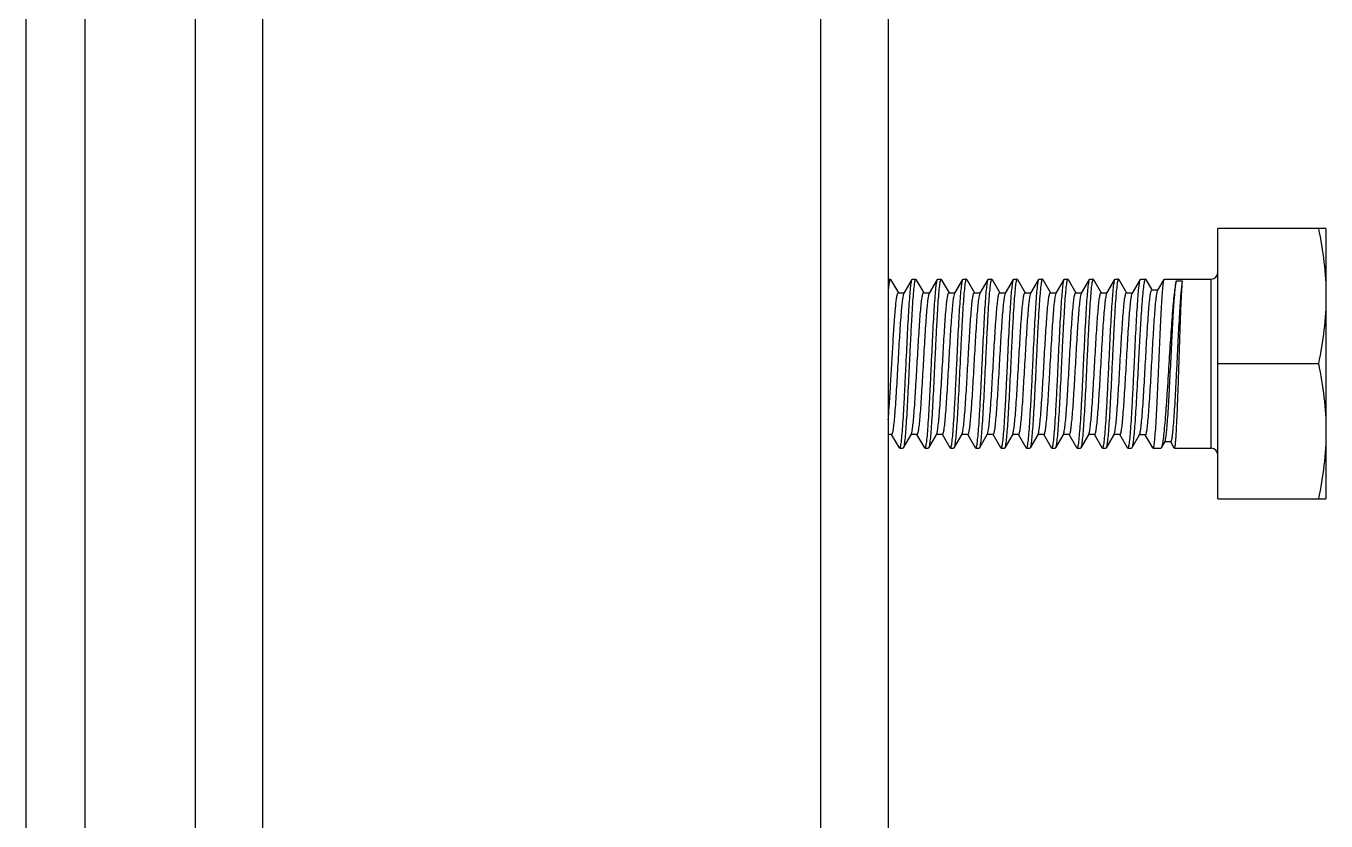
# Model space of a CAD drawing. Extents: x 1725261 to 1937680, y 860327 to 1571294.
# Drawn here: x 1848669 to 1849298, y 1237979 to 1238364 of the extents above; entities that cross this region are included whole.
import ezdxf

# ---------------------------------------------------------------- set-up
doc = ezdxf.new("R2010")
doc.units = 0
doc.header["$LTSCALE"] = 1000
doc.header["$MEASUREMENT"] = 0

msp = doc.modelspace()

# ---------------------------------------------------------------- linework, layer by layer
for p, q in [((1848669.17, 1235977.54), (1848669.17, 1238719.61)), ((1848697.79, 1236335.59), (1848697.79, 1238598.72)), ((1848750.94, 1238445.87), (1848750.94, 1235730.96)), ((1848783.65, 1238445.87), (1848783.65, 1235730.96)), ((1849053.51, 1238445.87), (1849053.51, 1235730.96)), ((1849086.22, 1238445.87), (1849086.22, 1235730.96)), ((1849298.02, 1238265.97), (1849245.68, 1238265.97)), ((1849245.68, 1238135.13), (1849245.68, 1238265.97)), ((1849298.02, 1238265.97), (1849298.02, 1238135.13)), ((1849086.22, 1238241.43), (1849087.25, 1238241.43)), ((1849087.41, 1238241.29), (1849087.24, 1238241.43)), ((1849087.41, 1238241.29), (1849091.17, 1238234.81)), ((1849093.94, 1238234.65), (1849097.81, 1238241.3)), ((1849097.81, 1238241.3), (1849097.97, 1238241.43)), ((1849097.98, 1238241.43), (1849099.51, 1238241.43)), ((1849099.67, 1238241.29), (1849099.51, 1238241.43)), ((1849099.67, 1238241.29), (1849103.43, 1238234.81)), ((1849106.21, 1238234.65), (1849110.08, 1238241.3)), ((1849110.08, 1238241.3), (1849110.24, 1238241.43)), ((1849110.24, 1238241.43), (1849111.78, 1238241.43)), ((1849111.94, 1238241.29), (1849111.78, 1238241.43)), ((1849111.94, 1238241.29), (1849115.7, 1238234.81)), ((1849118.48, 1238234.65), (1849122.35, 1238241.3)), ((1849122.35, 1238241.3), (1849122.51, 1238241.43)), ((1849122.51, 1238241.43), (1849124.04, 1238241.43)), ((1849124.21, 1238241.29), (1849124.04, 1238241.43)), ((1849124.21, 1238241.29), (1849127.96, 1238234.81)), ((1849130.74, 1238234.65), (1849134.61, 1238241.3)), ((1849134.61, 1238241.3), (1849134.77, 1238241.43)), ((1849134.77, 1238241.43), (1849136.31, 1238241.43)), ((1849136.47, 1238241.29), (1849136.31, 1238241.43)), ((1849136.47, 1238241.29), (1849140.23, 1238234.81)), ((1849143.01, 1238234.65), (1849146.88, 1238241.3)), ((1849146.88, 1238241.3), (1849147.04, 1238241.43)), ((1849147.04, 1238241.43), (1849148.58, 1238241.43)), ((1849148.74, 1238241.29), (1849152.5, 1238234.81)), ((1849155.28, 1238234.65), (1849159.15, 1238241.3)), ((1849159.15, 1238241.3), (1849159.31, 1238241.43)), ((1849159.31, 1238241.43), (1849160.84, 1238241.43)), ((1849161, 1238241.29), (1849160.84, 1238241.43)), ((1849161, 1238241.29), (1849164.76, 1238234.81)), ((1849167.54, 1238234.65), (1849171.41, 1238241.3)), ((1849171.41, 1238241.3), (1849171.57, 1238241.43)), ((1849171.57, 1238241.43), (1849173.11, 1238241.43)), ((1849173.27, 1238241.29), (1849173.11, 1238241.43)), ((1849173.27, 1238241.29), (1849177.03, 1238234.81)), ((1849179.81, 1238234.65), (1849183.68, 1238241.3)), ((1849183.68, 1238241.3), (1849183.84, 1238241.43)), ((1849183.84, 1238241.43), (1849185.38, 1238241.43)), ((1849185.54, 1238241.29), (1849185.38, 1238241.43)), ((1849185.54, 1238241.29), (1849189.3, 1238234.81)), ((1849192.08, 1238234.65), (1849195.95, 1238241.3)), ((1849195.95, 1238241.3), (1849196.11, 1238241.43)), ((1849196.11, 1238241.43), (1849197.64, 1238241.43)), ((1849197.8, 1238241.29), (1849201.56, 1238234.81)), ((1849204.34, 1238234.65), (1849208.21, 1238241.3)), ((1849208.21, 1238241.3), (1849208.37, 1238241.43)), ((1849208.37, 1238241.43), (1849210.7, 1238241.43)), ((1849210.91, 1238241.25), (1849210.69, 1238241.43)), ((1849210.91, 1238241.25), (1849213.85, 1238236.18)), ((1849213.76, 1238236.18), (1849216.73, 1238236.18)), ((1849216.64, 1238236.02), (1849219.73, 1238241.33)), ((1849219.73, 1238241.33), (1849219.85, 1238241.43)), ((1849219.85, 1238241.43), (1849242.41, 1238241.43)), ((1849228.65, 1238240.5), (1849225.58, 1238240.5)), ((1849242.41, 1238159.66), (1849242.41, 1238241.43)), ((1849091.07, 1238234.81), (1849094.04, 1238234.81)), ((1849103.34, 1238234.81), (1849106.31, 1238234.81)), ((1849115.6, 1238234.81), (1849118.57, 1238234.81)), ((1849127.87, 1238234.81), (1849130.84, 1238234.81)), ((1849140.13, 1238234.81), (1849143.11, 1238234.81)), ((1849152.4, 1238234.81), (1849155.37, 1238234.81)), ((1849164.67, 1238234.81), (1849167.64, 1238234.81)), ((1849176.93, 1238234.81), (1849179.9, 1238234.81)), ((1849189.2, 1238234.81), (1849192.17, 1238234.81)), ((1849201.47, 1238234.81), (1849204.44, 1238234.81)), ((1849245.68, 1238200.55), (1849294.34, 1238200.55)), ((1849088, 1238166.28), (1849086.22, 1238166.28)), ((1849091.68, 1238159.8), (1849087.91, 1238166.28)), ((1849097.39, 1238166.45), (1849093.54, 1238159.8)), ((1849100.27, 1238166.28), (1849097.3, 1238166.28)), ((1849097.39, 1238166.45), (1849097.5, 1238166.67)), ((1849103.95, 1238159.8), (1849100.17, 1238166.28)), ((1849109.66, 1238166.45), (1849105.81, 1238159.8)), ((1849112.54, 1238166.28), (1849109.56, 1238166.28)), ((1849109.66, 1238166.45), (1849109.76, 1238166.66)), ((1849116.21, 1238159.8), (1849112.44, 1238166.28)), ((1849121.93, 1238166.45), (1849118.07, 1238159.8)), ((1849124.8, 1238166.28), (1849121.83, 1238166.28)), ((1849121.93, 1238166.45), (1849122.02, 1238166.65)), ((1849128.48, 1238159.8), (1849124.71, 1238166.28)), ((1849134.19, 1238166.45), (1849130.34, 1238159.8)), ((1849137.07, 1238166.28), (1849134.1, 1238166.28)), ((1849134.19, 1238166.45), (1849134.28, 1238166.64)), ((1849140.75, 1238159.8), (1849136.97, 1238166.28)), ((1849146.46, 1238166.45), (1849142.6, 1238159.8)), ((1849149.33, 1238166.28), (1849146.36, 1238166.28)), ((1849146.46, 1238166.45), (1849146.55, 1238166.63)), ((1849153.01, 1238159.8), (1849149.24, 1238166.28)), ((1849158.73, 1238166.45), (1849154.87, 1238159.8)), ((1849161.6, 1238166.28), (1849158.63, 1238166.28)), ((1849158.73, 1238166.45), (1849158.81, 1238166.62)), ((1849165.28, 1238159.8), (1849161.5, 1238166.28)), ((1849170.99, 1238166.45), (1849167.14, 1238159.8)), ((1849173.87, 1238166.28), (1849170.9, 1238166.28)), ((1849170.99, 1238166.45), (1849171.07, 1238166.62)), ((1849177.55, 1238159.8), (1849173.77, 1238166.28)), ((1849183.26, 1238166.45), (1849179.4, 1238159.8)), ((1849186.13, 1238166.28), (1849183.16, 1238166.28)), ((1849183.26, 1238166.45), (1849183.34, 1238166.61)), ((1849189.81, 1238159.8), (1849186.04, 1238166.28)), ((1849195.52, 1238166.45), (1849191.67, 1238159.8)), ((1849198.4, 1238166.28), (1849195.43, 1238166.28)), ((1849195.52, 1238166.45), (1849195.6, 1238166.6)), ((1849202.08, 1238159.8), (1849198.3, 1238166.28)), ((1849207.8, 1238166.22), (1849204.09, 1238159.82)), ((1849210.68, 1238166.05), (1849207.71, 1238166.05)), ((1849214.23, 1238159.78), (1849210.58, 1238166.05)), ((1849220.08, 1238162.9), (1849218.33, 1238159.88)), ((1849222.98, 1238162.75), (1849220, 1238162.75)), ((1849224.64, 1238159.74), (1849222.91, 1238162.71)), ((1849091.68, 1238159.8), (1849091.84, 1238159.66)), ((1849091.84, 1238159.66), (1849093.38, 1238159.66)), ((1849093.54, 1238159.8), (1849093.38, 1238159.66)), ((1849103.95, 1238159.8), (1849104.11, 1238159.66)), ((1849104.11, 1238159.66), (1849105.64, 1238159.66)), ((1849105.81, 1238159.8), (1849105.64, 1238159.66)), ((1849116.21, 1238159.8), (1849116.37, 1238159.66)), ((1849116.37, 1238159.66), (1849117.91, 1238159.66)), ((1849118.07, 1238159.8), (1849117.91, 1238159.66)), ((1849128.48, 1238159.8), (1849128.64, 1238159.66)), ((1849128.64, 1238159.66), (1849130.18, 1238159.66)), ((1849130.34, 1238159.8), (1849130.18, 1238159.66)), ((1849140.75, 1238159.8), (1849140.91, 1238159.66)), ((1849140.91, 1238159.66), (1849142.44, 1238159.66)), ((1849142.6, 1238159.8), (1849142.44, 1238159.66)), ((1849153.01, 1238159.8), (1849153.17, 1238159.66)), ((1849153.17, 1238159.66), (1849154.71, 1238159.66)), ((1849154.87, 1238159.8), (1849154.71, 1238159.66)), ((1849165.28, 1238159.8), (1849165.44, 1238159.66)), ((1849165.44, 1238159.66), (1849166.98, 1238159.66)), ((1849167.14, 1238159.8), (1849166.98, 1238159.66)), ((1849177.55, 1238159.8), (1849177.71, 1238159.66)), ((1849177.71, 1238159.66), (1849179.24, 1238159.66)), ((1849179.4, 1238159.8), (1849179.24, 1238159.66)), ((1849189.81, 1238159.8), (1849189.97, 1238159.66)), ((1849189.97, 1238159.66), (1849191.51, 1238159.66)), ((1849191.67, 1238159.8), (1849191.51, 1238159.66)), ((1849202.08, 1238159.8), (1849202.24, 1238159.66)), ((1849202.24, 1238159.66), (1849203.91, 1238159.66)), ((1849204.09, 1238159.82), (1849203.91, 1238159.66)), ((1849214.23, 1238159.78), (1849214.37, 1238159.66)), ((1849214.37, 1238159.66), (1849218.08, 1238159.66)), ((1849218.33, 1238159.88), (1849218.07, 1238159.66)), ((1849224.64, 1238159.74), (1849224.73, 1238159.66)), ((1849224.73, 1238159.66), (1849242.41, 1238159.66)), ((1849245.68, 1238135.13), (1849298.02, 1238135.13))]:
    msp.add_line(p, q)
for centre, start, end in [((1849242.41, 1238244.7), 270, 0), ((1849242.41, 1238156.39), 0, 90)]:
    msp.add_arc(centre, 3.27, start, end)
for points in [[(1849294.34, 1238265.97), (1849296.59, 1238255.23), (1849298.02, 1238244.23), (1849298.02, 1238233.26)], [(1849298.02, 1238233.26), (1849298.02, 1238222.28), (1849296.59, 1238211.28), (1849294.34, 1238200.55)], [(1849294.34, 1238200.55), (1849296.59, 1238189.81), (1849298.02, 1238178.81), (1849298.02, 1238167.84)], [(1849298.02, 1238167.84), (1849298.02, 1238156.86), (1849296.59, 1238145.86), (1849294.34, 1238135.13)]]:
    msp.add_open_spline(points, degree=3)
for points, knots in [([(1849087.24, 1238241.43), (1849087.1, 1238241.43), (1849086.89, 1238240.79), (1849086.69, 1238239.88), (1849086.44, 1238238.08), (1849086.3, 1238236.74), (1849086.22, 1238235.95)], [0, 0, 0, 0, 0.077049, 0.268055, 0.577055, 1, 1, 1, 1]), ([(1849094.91, 1238200.55), (1849095.15, 1238205.5), (1849095.49, 1238212.72), (1849095.98, 1238221.95), (1849096.33, 1238227.93), (1849096.69, 1238232.95), (1849097.01, 1238236.88), (1849097.39, 1238239.51), (1849097.58, 1238240.9), (1849097.81, 1238241.3)], [0, 0, 0, 0, 0.364023, 0.530311, 0.678342, 0.803036, 0.90014, 0.966414, 1, 1, 1, 1]), ([(1849099.51, 1238241.43), (1849099.42, 1238241.43), (1849099.24, 1238241.1), (1849099.1, 1238240.55), (1849098.9, 1238239.54), (1849098.63, 1238237.53), (1849098.31, 1238234.11), (1849097.94, 1238229.09), (1849097.57, 1238222.97), (1849097.2, 1238215.99), (1849096.82, 1238208.42), (1849096.57, 1238203.2), (1849096.44, 1238200.55)], [0, 0, 0, 0, 0.006679, 0.021742, 0.04591, 0.079126, 0.171519, 0.295578, 0.446611, 0.618856, 0.8057, 1, 1, 1, 1]), ([(1849107.17, 1238200.55), (1849107.41, 1238205.5), (1849107.75, 1238212.72), (1849108.24, 1238221.95), (1849108.6, 1238227.93), (1849108.96, 1238232.95), (1849109.27, 1238236.88), (1849109.65, 1238239.51), (1849109.85, 1238240.9), (1849110.08, 1238241.3)], [0, 0, 0, 0, 0.364021, 0.530313, 0.678345, 0.803036, 0.900138, 0.966413, 1, 1, 1, 1]), ([(1849111.78, 1238241.43), (1849111.69, 1238241.43), (1849111.51, 1238241.1), (1849111.36, 1238240.55), (1849111.17, 1238239.55), (1849110.9, 1238237.53), (1849110.57, 1238234.11), (1849110.21, 1238229.09), (1849109.84, 1238222.97), (1849109.46, 1238216), (1849109.09, 1238208.42), (1849108.84, 1238203.21), (1849108.71, 1238200.55)], [0, 0, 0, 0, 0.006669, 0.021718, 0.045876, 0.079084, 0.171468, 0.295521, 0.446556, 0.618814, 0.805682, 1, 1, 1, 1]), ([(1849119.44, 1238200.55), (1849119.68, 1238205.5), (1849120.02, 1238212.72), (1849120.51, 1238221.96), (1849120.86, 1238227.93), (1849121.22, 1238232.95), (1849121.54, 1238236.88), (1849121.92, 1238239.51), (1849122.12, 1238240.9), (1849122.35, 1238241.3)], [0, 0, 0, 0, 0.364026, 0.530319, 0.678348, 0.803035, 0.900137, 0.966414, 1, 1, 1, 1]), ([(1849124.04, 1238241.43), (1849123.95, 1238241.43), (1849123.77, 1238241.1), (1849123.63, 1238240.55), (1849123.44, 1238239.54), (1849123.17, 1238237.52), (1849122.84, 1238234.11), (1849122.47, 1238229.09), (1849122.1, 1238222.97), (1849121.73, 1238215.99), (1849121.35, 1238208.42), (1849121.1, 1238203.2), (1849120.98, 1238200.55)], [0, 0, 0, 0, 0.00669, 0.021765, 0.045943, 0.079167, 0.171572, 0.295635, 0.446661, 0.618889, 0.805716, 1, 1, 1, 1]), ([(1849131.71, 1238200.55), (1849131.94, 1238205.5), (1849132.29, 1238212.72), (1849132.78, 1238221.95), (1849133.13, 1238227.93), (1849133.49, 1238232.95), (1849133.81, 1238236.88), (1849134.18, 1238239.51), (1849134.38, 1238240.9), (1849134.61, 1238241.3)], [0, 0, 0, 0, 0.364024, 0.530311, 0.678342, 0.803035, 0.900139, 0.966414, 1, 1, 1, 1]), ([(1849136.31, 1238241.43), (1849136.22, 1238241.43), (1849136.04, 1238241.1), (1849135.9, 1238240.55), (1849135.7, 1238239.54), (1849135.43, 1238237.53), (1849135.11, 1238234.11), (1849134.74, 1238229.09), (1849134.37, 1238222.97), (1849134, 1238215.99), (1849133.62, 1238208.42), (1849133.37, 1238203.2), (1849133.24, 1238200.55)], [0, 0, 0, 0, 0.006677, 0.021735, 0.045901, 0.079116, 0.171512, 0.295573, 0.4466, 0.618843, 0.805694, 1, 1, 1, 1]), ([(1849143.97, 1238200.55), (1849144.21, 1238205.5), (1849144.55, 1238212.72), (1849145.04, 1238221.95), (1849145.39, 1238227.93), (1849145.75, 1238232.95), (1849146.07, 1238236.88), (1849146.45, 1238239.51), (1849146.65, 1238240.9), (1849146.88, 1238241.3)], [0, 0, 0, 0, 0.364026, 0.530313, 0.678337, 0.803029, 0.900137, 0.966414, 1, 1, 1, 1]), ([(1849148.58, 1238241.43), (1849148.48, 1238241.43), (1849148.3, 1238241.1), (1849148.16, 1238240.55), (1849147.97, 1238239.54), (1849147.7, 1238237.52), (1849147.37, 1238234.1), (1849147.01, 1238229.09), (1849146.64, 1238222.97), (1849146.26, 1238215.99), (1849145.89, 1238208.42), (1849145.64, 1238203.2), (1849145.51, 1238200.55)], [0, 0, 0, 0, 0.006697, 0.021777, 0.045962, 0.079191, 0.171605, 0.29567, 0.44669, 0.618909, 0.805726, 1, 1, 1, 1]), ([(1849148.74, 1238241.29), (1849148.72, 1238241.33), (1849148.68, 1238241.4), (1849148.61, 1238241.43), (1849148.58, 1238241.43)], [0, 0, 0, 0, 0.600612, 1, 1, 1, 1]), ([(1849156.24, 1238200.55), (1849156.48, 1238205.5), (1849156.82, 1238212.72), (1849157.31, 1238221.95), (1849157.66, 1238227.93), (1849158.02, 1238232.95), (1849158.34, 1238236.88), (1849158.72, 1238239.51), (1849158.92, 1238240.9), (1849159.15, 1238241.3)], [0, 0, 0, 0, 0.364026, 0.530312, 0.67834, 0.803034, 0.90014, 0.966415, 1, 1, 1, 1]), ([(1849160.84, 1238241.43), (1849160.75, 1238241.43), (1849160.57, 1238241.1), (1849160.43, 1238240.55), (1849160.23, 1238239.54), (1849159.97, 1238237.53), (1849159.64, 1238234.11), (1849159.27, 1238229.09), (1849158.9, 1238222.97), (1849158.53, 1238215.99), (1849158.15, 1238208.42), (1849157.9, 1238203.2), (1849157.78, 1238200.55)], [0, 0, 0, 0, 0.006686, 0.021757, 0.045931, 0.079152, 0.171553, 0.295615, 0.446644, 0.618879, 0.805711, 1, 1, 1, 1]), ([(1849168.51, 1238200.55), (1849168.74, 1238205.5), (1849169.09, 1238212.72), (1849169.58, 1238221.95), (1849169.93, 1238227.93), (1849170.29, 1238232.95), (1849170.6, 1238236.88), (1849170.98, 1238239.51), (1849171.18, 1238240.9), (1849171.41, 1238241.3)], [0, 0, 0, 0, 0.364021, 0.530311, 0.678343, 0.803036, 0.90014, 0.966414, 1, 1, 1, 1]), ([(1849173.11, 1238241.43), (1849173.02, 1238241.43), (1849172.84, 1238241.1), (1849172.7, 1238240.55), (1849172.5, 1238239.54), (1849172.23, 1238237.53), (1849171.91, 1238234.11), (1849171.54, 1238229.09), (1849171.17, 1238222.97), (1849170.79, 1238215.99), (1849170.42, 1238208.42), (1849170.17, 1238203.2), (1849170.04, 1238200.55)], [0, 0, 0, 0, 0.006676, 0.021736, 0.045901, 0.079115, 0.171505, 0.295563, 0.446596, 0.618846, 0.805696, 1, 1, 1, 1]), ([(1849180.77, 1238200.55), (1849181.01, 1238205.5), (1849181.35, 1238212.72), (1849181.84, 1238221.95), (1849182.19, 1238227.93), (1849182.55, 1238232.95), (1849182.87, 1238236.88), (1849183.25, 1238239.51), (1849183.45, 1238240.9), (1849183.68, 1238241.3)], [0, 0, 0, 0, 0.364021, 0.530314, 0.678346, 0.803036, 0.900137, 0.966413, 1, 1, 1, 1]), ([(1849185.38, 1238241.43), (1849185.28, 1238241.43), (1849185.1, 1238241.1), (1849184.96, 1238240.55), (1849184.77, 1238239.55), (1849184.5, 1238237.53), (1849184.17, 1238234.11), (1849183.81, 1238229.09), (1849183.43, 1238222.97), (1849183.06, 1238216), (1849182.68, 1238208.42), (1849182.44, 1238203.21), (1849182.31, 1238200.55)], [0, 0, 0, 0, 0.006669, 0.021718, 0.045876, 0.079084, 0.171468, 0.295522, 0.446557, 0.618815, 0.805682, 1, 1, 1, 1]), ([(1849193.04, 1238200.55), (1849193.28, 1238205.5), (1849193.62, 1238212.72), (1849194.11, 1238221.96), (1849194.46, 1238227.93), (1849194.82, 1238232.95), (1849195.14, 1238236.88), (1849195.52, 1238239.51), (1849195.71, 1238240.9), (1849195.95, 1238241.3)], [0, 0, 0, 0, 0.364026, 0.530319, 0.678348, 0.803035, 0.900137, 0.966414, 1, 1, 1, 1]), ([(1849197.64, 1238241.43), (1849197.55, 1238241.43), (1849197.37, 1238241.1), (1849197.23, 1238240.55), (1849197.03, 1238239.54), (1849196.76, 1238237.53), (1849196.44, 1238234.11), (1849196.07, 1238229.09), (1849195.7, 1238222.97), (1849195.33, 1238215.99), (1849194.95, 1238208.42), (1849194.7, 1238203.2), (1849194.58, 1238200.55)], [0, 0, 0, 0, 0.006688, 0.021753, 0.045929, 0.079148, 0.171548, 0.29561, 0.446639, 0.618873, 0.805706, 1, 1, 1, 1]), ([(1849197.8, 1238241.29), (1849197.78, 1238241.33), (1849197.74, 1238241.39), (1849197.67, 1238241.43), (1849197.64, 1238241.43)], [0, 0, 0, 0, 0.600476, 1, 1, 1, 1]), ([(1849205.31, 1238200.55), (1849205.54, 1238205.5), (1849205.88, 1238212.72), (1849206.38, 1238221.95), (1849206.73, 1238227.93), (1849207.09, 1238232.95), (1849207.4, 1238236.88), (1849207.78, 1238239.51), (1849207.98, 1238240.9), (1849208.21, 1238241.3)], [0, 0, 0, 0, 0.364024, 0.530312, 0.678343, 0.803036, 0.90014, 0.966414, 1, 1, 1, 1]), ([(1849210.69, 1238241.43), (1849210.6, 1238241.43), (1849210.38, 1238241.12), (1849210.22, 1238240.55), (1849210, 1238239.55), (1849209.69, 1238237.52), (1849209.32, 1238234.11), (1849208.9, 1238229.09), (1849208.49, 1238222.97), (1849208.07, 1238215.99), (1849207.65, 1238208.42), (1849207.37, 1238203.2), (1849207.23, 1238200.55)], [0, 0, 0, 0, 0.007187, 0.022465, 0.046744, 0.080015, 0.172417, 0.296393, 0.447275, 0.619318, 0.805937, 1, 1, 1, 1]), ([(1849207.8, 1238166.22), (1849208.03, 1238166.6), (1849208.25, 1238167.91), (1849208.63, 1238170.38), (1849208.97, 1238174), (1849209.34, 1238178.58), (1849209.7, 1238183.99), (1849210.21, 1238192.23), (1849210.68, 1238200.85), (1849211.17, 1238209.52), (1849211.53, 1238215.72), (1849211.9, 1238221.39), (1849212.25, 1238226.32), (1849212.61, 1238230.35), (1849212.94, 1238233.31), (1849213.27, 1238235.14), (1849213.5, 1238235.93), (1849213.68, 1238236.18), (1849213.76, 1238236.18)], [0, 0, 0, 0, 0.019036, 0.055162, 0.107284, 0.173532, 0.25149, 0.338305, 0.525651, 0.619397, 0.708683, 0.790327, 0.861445, 0.919555, 0.962678, 0.989457, 0.996584, 1, 1, 1, 1]), ([(1849210.68, 1238166.05), (1849210.76, 1238166.05), (1849210.94, 1238166.3), (1849211.19, 1238167.12), (1849211.52, 1238169), (1849211.86, 1238172.03), (1849212.22, 1238176.15), (1849212.58, 1238181.16), (1849212.95, 1238186.9), (1849213.32, 1238193.15), (1849213.81, 1238201.84), (1849214.28, 1238210.42), (1849214.78, 1238218.6), (1849215.14, 1238223.93), (1849215.5, 1238228.43), (1849215.83, 1238231.97), (1849216.2, 1238234.37), (1849216.42, 1238235.64), (1849216.64, 1238236.02)], [0, 0, 0, 0, 0.003526, 0.010871, 0.03842, 0.082642, 0.142013, 0.214376, 0.297085, 0.387117, 0.481196, 0.667858, 0.753739, 0.830507, 0.895467, 0.946372, 0.98153, 1, 1, 1, 1]), ([(1849217.18, 1238200.55), (1849217.39, 1238205.54), (1849217.7, 1238212.82), (1849218.14, 1238222.11), (1849218.44, 1238228.11), (1849218.76, 1238233.13), (1849219.03, 1238237.04), (1849219.37, 1238239.61), (1849219.52, 1238240.96), (1849219.73, 1238241.33)], [0, 0, 0, 0, 0.366748, 0.534004, 0.682559, 0.80722, 0.903651, 0.968552, 1, 1, 1, 1]), ([(1849220.08, 1238162.9), (1849220.3, 1238163.27), (1849220.51, 1238164.54), (1849220.87, 1238166.93), (1849221.18, 1238170.46), (1849221.53, 1238174.97), (1849221.87, 1238180.32), (1849222.34, 1238188.62), (1849222.89, 1238199.67), (1849223.54, 1238212.78), (1849224.15, 1238224.57), (1849224.8, 1238233.66), (1849225.22, 1238238.67), (1849225.58, 1238240.5)], [0, 0, 0, 0, 0.016498, 0.048153, 0.094091, 0.152829, 0.222461, 0.300749, 0.473185, 0.64885, 0.806645, 0.928205, 1, 1, 1, 1]), ([(1849225.58, 1238240.5), (1849225.37, 1238239.83), (1849225.04, 1238238.1), (1849224.39, 1238233.34), (1849223.67, 1238225.23), (1849222.84, 1238213.63), (1849222.3, 1238205.08), (1849222.02, 1238200.55)], [0, 0, 0, 0, 0.052104, 0.130854, 0.359409, 0.660459, 1, 1, 1, 1]), ([(1849222.98, 1238162.75), (1849223.06, 1238162.75), (1849223.24, 1238163.02), (1849223.37, 1238163.5), (1849223.56, 1238164.35), (1849223.81, 1238166.06), (1849224.12, 1238168.96), (1849224.47, 1238173.23), (1849224.82, 1238178.46), (1849225.17, 1238184.46), (1849225.52, 1238191.03), (1849225.99, 1238200.28), (1849226.55, 1238211.59), (1849227.18, 1238223.87), (1849227.84, 1238233.35), (1849228.27, 1238238.59), (1849228.65, 1238240.5)], [0, 0, 0, 0, 0.003181, 0.009997, 0.020842, 0.035708, 0.077022, 0.132568, 0.200428, 0.278278, 0.363482, 0.453195, 0.634322, 0.798504, 0.925407, 1, 1, 1, 1]), ([(1849226.92, 1238200.55), (1849227.07, 1238205.08), (1849227.35, 1238213.63), (1849227.74, 1238225.23), (1849228.16, 1238234.01), (1849228.41, 1238238.78), (1849228.65, 1238240.5)], [0, 0, 0, 0, 0.340216, 0.641739, 0.870295, 1, 1, 1, 1]), ([(1849086.22, 1238173.45), (1849086.46, 1238176.02), (1849086.89, 1238181.77), (1849087.46, 1238191.02), (1849088.04, 1238201.18), (1849088.62, 1238211.28), (1849089.11, 1238219.22), (1849089.53, 1238224.81), (1849089.83, 1238228.21), (1849090.11, 1238230.9), (1849090.41, 1238232.99), (1849090.65, 1238234.06), (1849090.9, 1238234.81), (1849091.07, 1238234.81)], [0, 0, 0, 0, 0.125273, 0.280526, 0.451, 0.620464, 0.772784, 0.837888, 0.893492, 0.938284, 0.971239, 0.991709, 1, 1, 1, 1]), ([(1849088, 1238166.28), (1849088.08, 1238166.28), (1849088.26, 1238166.52), (1849088.5, 1238167.31), (1849088.83, 1238169.12), (1849089.17, 1238172.05), (1849089.53, 1238176.03), (1849089.88, 1238180.88), (1849090.25, 1238186.45), (1849090.61, 1238192.52), (1849091.1, 1238201), (1849091.57, 1238209.4), (1849092.07, 1238217.42), (1849092.43, 1238222.66), (1849092.79, 1238227.11), (1849093.13, 1238230.61), (1849093.5, 1238233), (1849093.73, 1238234.27), (1849093.94, 1238234.65)], [0, 0, 0, 0, 0.003516, 0.010771, 0.037949, 0.081609, 0.140308, 0.211978, 0.294061, 0.383613, 0.477416, 0.664254, 0.750571, 0.827952, 0.893624, 0.945254, 0.981055, 1, 1, 1, 1]), ([(1849097.5, 1238166.67), (1849097.68, 1238167.16), (1849097.93, 1238168.58), (1849098.29, 1238171.22), (1849098.63, 1238174.88), (1849099.14, 1238181.41), (1849099.72, 1238190.92), (1849100.29, 1238201), (1849100.77, 1238209.32), (1849101.13, 1238215.25), (1849101.49, 1238220.66), (1849101.84, 1238225.37), (1849102.19, 1238229.24), (1849102.52, 1238232.07), (1849102.84, 1238233.82), (1849103.08, 1238234.58), (1849103.26, 1238234.81), (1849103.34, 1238234.81)], [0, 0, 0, 0, 0.023139, 0.062463, 0.116774, 0.184236, 0.348936, 0.533941, 0.62611, 0.713772, 0.793885, 0.863675, 0.920735, 0.963127, 0.989505, 0.996557, 1, 1, 1, 1]), ([(1849100.27, 1238166.28), (1849100.35, 1238166.28), (1849100.53, 1238166.52), (1849100.77, 1238167.31), (1849101.1, 1238169.12), (1849101.43, 1238172.05), (1849101.79, 1238176.03), (1849102.15, 1238180.88), (1849102.51, 1238186.45), (1849102.88, 1238192.52), (1849103.36, 1238201), (1849103.84, 1238209.4), (1849104.33, 1238217.42), (1849104.69, 1238222.66), (1849105.06, 1238227.11), (1849105.39, 1238230.61), (1849105.77, 1238233), (1849105.99, 1238234.27), (1849106.21, 1238234.65)], [0, 0, 0, 0, 0.003516, 0.010771, 0.037949, 0.081609, 0.140308, 0.211978, 0.294061, 0.383613, 0.477416, 0.664254, 0.750571, 0.827952, 0.893624, 0.945254, 0.981055, 1, 1, 1, 1]), ([(1849109.76, 1238166.66), (1849109.95, 1238167.15), (1849110.2, 1238168.56), (1849110.55, 1238171.19), (1849110.89, 1238174.85), (1849111.4, 1238181.37), (1849111.99, 1238190.89), (1849112.56, 1238200.97), (1849113.04, 1238209.29), (1849113.39, 1238215.23), (1849113.75, 1238220.65), (1849114.1, 1238225.36), (1849114.46, 1238229.23), (1849114.79, 1238232.06), (1849115.11, 1238233.81), (1849115.35, 1238234.58), (1849115.52, 1238234.81), (1849115.6, 1238234.81)], [0, 0, 0, 0, 0.023, 0.06221, 0.116433, 0.183837, 0.348506, 0.533571, 0.625793, 0.713517, 0.793694, 0.863545, 0.920659, 0.963092, 0.989496, 0.996554, 1, 1, 1, 1]), ([(1849112.54, 1238166.28), (1849112.62, 1238166.28), (1849112.79, 1238166.52), (1849113.04, 1238167.31), (1849113.36, 1238169.12), (1849113.7, 1238172.05), (1849114.06, 1238176.03), (1849114.42, 1238180.88), (1849114.78, 1238186.45), (1849115.14, 1238192.52), (1849115.63, 1238201), (1849116.1, 1238209.4), (1849116.6, 1238217.42), (1849116.96, 1238222.66), (1849117.33, 1238227.11), (1849117.66, 1238230.61), (1849118.03, 1238233), (1849118.26, 1238234.27), (1849118.48, 1238234.65)], [0, 0, 0, 0, 0.003516, 0.010771, 0.037949, 0.081609, 0.140308, 0.211978, 0.294061, 0.383613, 0.477416, 0.664254, 0.750571, 0.827952, 0.893624, 0.945254, 0.981055, 1, 1, 1, 1]), ([(1849122.02, 1238166.65), (1849122.21, 1238167.14), (1849122.46, 1238168.54), (1849122.81, 1238171.17), (1849123.15, 1238174.82), (1849123.66, 1238181.34), (1849124.25, 1238190.85), (1849124.82, 1238200.94), (1849125.3, 1238209.27), (1849125.66, 1238215.21), (1849126.02, 1238220.63), (1849126.37, 1238225.35), (1849126.72, 1238229.22), (1849127.05, 1238232.06), (1849127.37, 1238233.81), (1849127.61, 1238234.58), (1849127.79, 1238234.81), (1849127.87, 1238234.81)], [0, 0, 0, 0, 0.022862, 0.061956, 0.116091, 0.183437, 0.348074, 0.5332, 0.625476, 0.713261, 0.793503, 0.863416, 0.920583, 0.963057, 0.989487, 0.996552, 1, 1, 1, 1]), ([(1849124.8, 1238166.28), (1849124.88, 1238166.28), (1849125.06, 1238166.52), (1849125.3, 1238167.31), (1849125.63, 1238169.12), (1849125.96, 1238172.05), (1849126.32, 1238176.03), (1849126.68, 1238180.88), (1849127.05, 1238186.45), (1849127.41, 1238192.52), (1849127.9, 1238201), (1849128.37, 1238209.4), (1849128.87, 1238217.42), (1849129.23, 1238222.66), (1849129.59, 1238227.11), (1849129.93, 1238230.61), (1849130.3, 1238233), (1849130.53, 1238234.27), (1849130.74, 1238234.65)], [0, 0, 0, 0, 0.003516, 0.010771, 0.037949, 0.081609, 0.140308, 0.211978, 0.294061, 0.383613, 0.477416, 0.664254, 0.750571, 0.827952, 0.893624, 0.945254, 0.981055, 1, 1, 1, 1]), ([(1849134.28, 1238166.64), (1849134.47, 1238167.12), (1849134.72, 1238168.53), (1849135.08, 1238171.14), (1849135.42, 1238174.79), (1849135.93, 1238181.31), (1849136.52, 1238190.82), (1849137.09, 1238200.91), (1849137.57, 1238209.24), (1849137.92, 1238215.19), (1849138.28, 1238220.62), (1849138.64, 1238225.34), (1849138.99, 1238229.22), (1849139.32, 1238232.06), (1849139.64, 1238233.81), (1849139.88, 1238234.58), (1849140.06, 1238234.81), (1849140.13, 1238234.81)], [0, 0, 0, 0, 0.022723, 0.061701, 0.115749, 0.183037, 0.347642, 0.532829, 0.625158, 0.713005, 0.793312, 0.863286, 0.920506, 0.963022, 0.989478, 0.99655, 1, 1, 1, 1]), ([(1849137.07, 1238166.28), (1849137.15, 1238166.28), (1849137.33, 1238166.52), (1849137.57, 1238167.31), (1849137.9, 1238169.12), (1849138.23, 1238172.05), (1849138.59, 1238176.03), (1849138.95, 1238180.88), (1849139.31, 1238186.45), (1849139.68, 1238192.52), (1849140.16, 1238201), (1849140.63, 1238209.4), (1849141.13, 1238217.42), (1849141.49, 1238222.66), (1849141.86, 1238227.11), (1849142.19, 1238230.61), (1849142.56, 1238233), (1849142.79, 1238234.27), (1849143.01, 1238234.65)], [0, 0, 0, 0, 0.003516, 0.010771, 0.037949, 0.081609, 0.140308, 0.211978, 0.294061, 0.383613, 0.477416, 0.664254, 0.750571, 0.827952, 0.893624, 0.945254, 0.981055, 1, 1, 1, 1]), ([(1849146.55, 1238166.63), (1849146.74, 1238167.11), (1849146.99, 1238168.51), (1849147.34, 1238171.11), (1849147.68, 1238174.76), (1849148.19, 1238181.27), (1849148.78, 1238190.79), (1849149.35, 1238200.88), (1849149.83, 1238209.22), (1849150.19, 1238215.17), (1849150.55, 1238220.6), (1849150.9, 1238225.33), (1849151.26, 1238229.21), (1849151.58, 1238232.05), (1849151.91, 1238233.81), (1849152.15, 1238234.58), (1849152.32, 1238234.81), (1849152.4, 1238234.81)], [0, 0, 0, 0, 0.022584, 0.061447, 0.115407, 0.182636, 0.34721, 0.532457, 0.62484, 0.712749, 0.79312, 0.863155, 0.920429, 0.962986, 0.989469, 0.996548, 1, 1, 1, 1]), ([(1849149.33, 1238166.28), (1849149.41, 1238166.28), (1849149.59, 1238166.52), (1849149.84, 1238167.31), (1849150.16, 1238169.12), (1849150.5, 1238172.05), (1849150.86, 1238176.03), (1849151.22, 1238180.88), (1849151.58, 1238186.45), (1849151.94, 1238192.52), (1849152.43, 1238201), (1849152.9, 1238209.4), (1849153.4, 1238217.42), (1849153.76, 1238222.66), (1849154.12, 1238227.11), (1849154.46, 1238230.61), (1849154.83, 1238233), (1849155.06, 1238234.27), (1849155.28, 1238234.65)], [0, 0, 0, 0, 0.003516, 0.010772, 0.037949, 0.081609, 0.140308, 0.211978, 0.294061, 0.383612, 0.477416, 0.664254, 0.750571, 0.827952, 0.893624, 0.945254, 0.981055, 1, 1, 1, 1]), ([(1849158.81, 1238166.62), (1849159, 1238167.1), (1849159.25, 1238168.49), (1849159.6, 1238171.09), (1849159.94, 1238174.73), (1849160.46, 1238181.24), (1849161.05, 1238190.75), (1849161.62, 1238200.85), (1849162.1, 1238209.19), (1849162.45, 1238215.15), (1849162.81, 1238220.59), (1849163.17, 1238225.32), (1849163.52, 1238229.2), (1849163.85, 1238232.05), (1849164.17, 1238233.81), (1849164.41, 1238234.58), (1849164.59, 1238234.81), (1849164.67, 1238234.81)], [0, 0, 0, 0, 0.022445, 0.061192, 0.115065, 0.182235, 0.346776, 0.532084, 0.624521, 0.712492, 0.792928, 0.863025, 0.920353, 0.962951, 0.98946, 0.996545, 1, 1, 1, 1]), ([(1849161.6, 1238166.28), (1849161.68, 1238166.28), (1849161.86, 1238166.52), (1849162.1, 1238167.31), (1849162.43, 1238169.12), (1849162.76, 1238172.05), (1849163.12, 1238176.03), (1849163.48, 1238180.88), (1849163.84, 1238186.45), (1849164.21, 1238192.52), (1849164.69, 1238201), (1849165.17, 1238209.4), (1849165.67, 1238217.42), (1849166.03, 1238222.66), (1849166.39, 1238227.11), (1849166.73, 1238230.61), (1849167.1, 1238233), (1849167.32, 1238234.27), (1849167.54, 1238234.65)], [0, 0, 0, 0, 0.003516, 0.010772, 0.037949, 0.081609, 0.140308, 0.211978, 0.294061, 0.383612, 0.477416, 0.664253, 0.750571, 0.827952, 0.893624, 0.945254, 0.981055, 1, 1, 1, 1]), ([(1849171.07, 1238166.62), (1849171.27, 1238167.09), (1849171.51, 1238168.47), (1849171.87, 1238171.06), (1849172.21, 1238174.7), (1849172.72, 1238181.2), (1849173.31, 1238190.72), (1849173.88, 1238200.82), (1849174.36, 1238209.17), (1849174.72, 1238215.13), (1849175.08, 1238220.57), (1849175.43, 1238225.31), (1849175.79, 1238229.2), (1849176.12, 1238232.05), (1849176.44, 1238233.81), (1849176.68, 1238234.58), (1849176.85, 1238234.81), (1849176.93, 1238234.81)], [0, 0, 0, 0, 0.022306, 0.060937, 0.114721, 0.181834, 0.346342, 0.531711, 0.624202, 0.712235, 0.792736, 0.862894, 0.920276, 0.962916, 0.98945, 0.996543, 1, 1, 1, 1]), ([(1849173.87, 1238166.28), (1849173.95, 1238166.28), (1849174.13, 1238166.52), (1849174.37, 1238167.31), (1849174.7, 1238169.12), (1849175.03, 1238172.05), (1849175.39, 1238176.03), (1849175.75, 1238180.88), (1849176.11, 1238186.45), (1849176.47, 1238192.52), (1849176.96, 1238201), (1849177.43, 1238209.4), (1849177.93, 1238217.42), (1849178.29, 1238222.66), (1849178.66, 1238227.11), (1849178.99, 1238230.61), (1849179.36, 1238233), (1849179.59, 1238234.27), (1849179.81, 1238234.65)], [0, 0, 0, 0, 0.003515, 0.010772, 0.037949, 0.081609, 0.140308, 0.211978, 0.294061, 0.383612, 0.477415, 0.664253, 0.750571, 0.827952, 0.893624, 0.945254, 0.981055, 1, 1, 1, 1]), ([(1849183.34, 1238166.61), (1849183.53, 1238167.08), (1849183.78, 1238168.46), (1849184.13, 1238171.04), (1849184.47, 1238174.67), (1849184.98, 1238181.17), (1849185.57, 1238190.69), (1849186.15, 1238200.79), (1849186.63, 1238209.14), (1849186.98, 1238215.11), (1849187.34, 1238220.56), (1849187.7, 1238225.3), (1849188.05, 1238229.19), (1849188.38, 1238232.05), (1849188.7, 1238233.81), (1849188.94, 1238234.58), (1849189.12, 1238234.81), (1849189.2, 1238234.81)], [0, 0, 0, 0, 0.022167, 0.060682, 0.114378, 0.181432, 0.345908, 0.531337, 0.623882, 0.711978, 0.792543, 0.862763, 0.920199, 0.962881, 0.989441, 0.996541, 1, 1, 1, 1]), ([(1849186.13, 1238166.28), (1849186.21, 1238166.28), (1849186.39, 1238166.52), (1849186.64, 1238167.31), (1849186.96, 1238169.12), (1849187.3, 1238172.05), (1849187.66, 1238176.03), (1849188.01, 1238180.88), (1849188.38, 1238186.45), (1849188.74, 1238192.52), (1849189.23, 1238201), (1849189.7, 1238209.4), (1849190.2, 1238217.42), (1849190.56, 1238222.66), (1849190.92, 1238227.11), (1849191.26, 1238230.61), (1849191.63, 1238233), (1849191.86, 1238234.27), (1849192.08, 1238234.65)], [0, 0, 0, 0, 0.003515, 0.010772, 0.037949, 0.081609, 0.140308, 0.211978, 0.294061, 0.383612, 0.477415, 0.664253, 0.750571, 0.827952, 0.893624, 0.945254, 0.981055, 1, 1, 1, 1]), ([(1849195.6, 1238166.6), (1849195.79, 1238167.06), (1849196.04, 1238168.44), (1849196.4, 1238171.01), (1849196.74, 1238174.64), (1849197.25, 1238181.14), (1849197.84, 1238190.65), (1849198.41, 1238200.76), (1849198.89, 1238209.12), (1849199.25, 1238215.09), (1849199.61, 1238220.54), (1849199.96, 1238225.29), (1849200.32, 1238229.19), (1849200.65, 1238232.04), (1849200.97, 1238233.81), (1849201.21, 1238234.58), (1849201.39, 1238234.81), (1849201.47, 1238234.81)], [0, 0, 0, 0, 0.022028, 0.060426, 0.114034, 0.181029, 0.345472, 0.530963, 0.623561, 0.71172, 0.79235, 0.862632, 0.920122, 0.962845, 0.989432, 0.996538, 1, 1, 1, 1]), ([(1849198.4, 1238166.28), (1849198.48, 1238166.28), (1849198.66, 1238166.52), (1849198.9, 1238167.31), (1849199.23, 1238169.12), (1849199.56, 1238172.05), (1849199.92, 1238176.03), (1849200.28, 1238180.88), (1849200.64, 1238186.45), (1849201.01, 1238192.52), (1849201.49, 1238201), (1849201.97, 1238209.4), (1849202.47, 1238217.42), (1849202.82, 1238222.66), (1849203.19, 1238227.11), (1849203.52, 1238230.61), (1849203.9, 1238233), (1849204.12, 1238234.27), (1849204.34, 1238234.65)], [0, 0, 0, 0, 0.003515, 0.010772, 0.037949, 0.081609, 0.140308, 0.211978, 0.294061, 0.383612, 0.477415, 0.664253, 0.750571, 0.827952, 0.893624, 0.945254, 0.981055, 1, 1, 1, 1]), ([(1849091.84, 1238159.66), (1849091.93, 1238159.66), (1849092.11, 1238159.99), (1849092.26, 1238160.55), (1849092.45, 1238161.55), (1849092.72, 1238163.57), (1849093.05, 1238166.99), (1849093.41, 1238172), (1849093.78, 1238178.12), (1849094.16, 1238185.1), (1849094.53, 1238192.67), (1849094.78, 1238197.89), (1849094.91, 1238200.55)], [0, 0, 0, 0, 0.006696, 0.021778, 0.045962, 0.079192, 0.171607, 0.295672, 0.44669, 0.618908, 0.805728, 1, 1, 1, 1]), ([(1849096.44, 1238200.55), (1849096.21, 1238195.59), (1849095.87, 1238188.37), (1849095.38, 1238179.14), (1849095.02, 1238173.17), (1849094.66, 1238168.14), (1849094.35, 1238164.21), (1849093.97, 1238161.59), (1849093.77, 1238160.19), (1849093.54, 1238159.8)], [0, 0, 0, 0, 0.36397, 0.530239, 0.678254, 0.802945, 0.900063, 0.966368, 1, 1, 1, 1]), ([(1849104.11, 1238159.66), (1849104.2, 1238159.66), (1849104.38, 1238159.99), (1849104.52, 1238160.54), (1849104.72, 1238161.55), (1849104.99, 1238163.57), (1849105.31, 1238166.98), (1849105.68, 1238172), (1849106.05, 1238178.12), (1849106.42, 1238185.1), (1849106.8, 1238192.67), (1849107.05, 1238197.89), (1849107.17, 1238200.55)], [0, 0, 0, 0, 0.006683, 0.02175, 0.045921, 0.079139, 0.171534, 0.295592, 0.446617, 0.618856, 0.805703, 1, 1, 1, 1]), ([(1849108.71, 1238200.55), (1849108.47, 1238195.59), (1849108.13, 1238188.37), (1849107.64, 1238179.14), (1849107.29, 1238173.17), (1849106.93, 1238168.14), (1849106.61, 1238164.21), (1849106.23, 1238161.59), (1849106.04, 1238160.19), (1849105.81, 1238159.8)], [0, 0, 0, 0, 0.363954, 0.530216, 0.678234, 0.802928, 0.900053, 0.966366, 1, 1, 1, 1]), ([(1849116.37, 1238159.66), (1849116.47, 1238159.66), (1849116.65, 1238159.99), (1849116.79, 1238160.54), (1849116.98, 1238161.55), (1849117.25, 1238163.56), (1849117.58, 1238166.98), (1849117.94, 1238172), (1849118.32, 1238178.12), (1849118.69, 1238185.1), (1849119.07, 1238192.67), (1849119.31, 1238197.89), (1849119.44, 1238200.55)], [0, 0, 0, 0, 0.006669, 0.021719, 0.045878, 0.079087, 0.171477, 0.295536, 0.446573, 0.618824, 0.805681, 1, 1, 1, 1]), ([(1849120.98, 1238200.55), (1849120.74, 1238195.59), (1849120.4, 1238188.37), (1849119.91, 1238179.14), (1849119.56, 1238173.17), (1849119.2, 1238168.14), (1849118.88, 1238164.21), (1849118.5, 1238161.59), (1849118.3, 1238160.19), (1849118.07, 1238159.8)], [0, 0, 0, 0, 0.363958, 0.530229, 0.678249, 0.80294, 0.900058, 0.966367, 1, 1, 1, 1]), ([(1849128.64, 1238159.66), (1849128.73, 1238159.66), (1849128.91, 1238159.99), (1849129.05, 1238160.54), (1849129.25, 1238161.55), (1849129.52, 1238163.56), (1849129.84, 1238166.98), (1849130.21, 1238172), (1849130.58, 1238178.12), (1849130.96, 1238185.1), (1849131.33, 1238192.67), (1849131.58, 1238197.89), (1849131.71, 1238200.55)], [0, 0, 0, 0, 0.006673, 0.021729, 0.045891, 0.079103, 0.17149, 0.295546, 0.446581, 0.618835, 0.805691, 1, 1, 1, 1]), ([(1849133.24, 1238200.55), (1849133.01, 1238195.59), (1849132.66, 1238188.37), (1849132.17, 1238179.14), (1849131.82, 1238173.17), (1849131.46, 1238168.14), (1849131.15, 1238164.21), (1849130.77, 1238161.59), (1849130.57, 1238160.19), (1849130.34, 1238159.8)], [0, 0, 0, 0, 0.363957, 0.530226, 0.678246, 0.80294, 0.90006, 0.966367, 1, 1, 1, 1]), ([(1849140.91, 1238159.66), (1849141, 1238159.66), (1849141.18, 1238159.99), (1849141.32, 1238160.54), (1849141.52, 1238161.55), (1849141.78, 1238163.57), (1849142.11, 1238166.98), (1849142.48, 1238172), (1849142.85, 1238178.12), (1849143.22, 1238185.1), (1849143.6, 1238192.67), (1849143.85, 1238197.89), (1849143.97, 1238200.55)], [0, 0, 0, 0, 0.006683, 0.02175, 0.045922, 0.079141, 0.171538, 0.295599, 0.446629, 0.61887, 0.805706, 1, 1, 1, 1]), ([(1849145.51, 1238200.55), (1849145.27, 1238195.59), (1849144.93, 1238188.37), (1849144.44, 1238179.14), (1849144.09, 1238173.17), (1849143.73, 1238168.14), (1849143.41, 1238164.21), (1849143.03, 1238161.59), (1849142.83, 1238160.19), (1849142.6, 1238159.8)], [0, 0, 0, 0, 0.363961, 0.530224, 0.678244, 0.802939, 0.900061, 0.966368, 1, 1, 1, 1]), ([(1849153.17, 1238159.66), (1849153.27, 1238159.66), (1849153.45, 1238159.99), (1849153.59, 1238160.54), (1849153.78, 1238161.55), (1849154.05, 1238163.57), (1849154.38, 1238166.99), (1849154.74, 1238172), (1849155.11, 1238178.12), (1849155.49, 1238185.1), (1849155.86, 1238192.67), (1849156.11, 1238197.89), (1849156.24, 1238200.55)], [0, 0, 0, 0, 0.006693, 0.021771, 0.045952, 0.079178, 0.171587, 0.295651, 0.446675, 0.618899, 0.805721, 1, 1, 1, 1]), ([(1849157.78, 1238200.55), (1849157.54, 1238195.59), (1849157.2, 1238188.37), (1849156.71, 1238179.14), (1849156.36, 1238173.17), (1849156, 1238168.14), (1849155.68, 1238164.21), (1849155.3, 1238161.59), (1849155.1, 1238160.19), (1849154.87, 1238159.8)], [0, 0, 0, 0, 0.363963, 0.530226, 0.67824, 0.802935, 0.900059, 0.966368, 1, 1, 1, 1]), ([(1849165.44, 1238159.66), (1849165.53, 1238159.66), (1849165.71, 1238159.99), (1849165.85, 1238160.55), (1849166.05, 1238161.55), (1849166.32, 1238163.57), (1849166.64, 1238166.99), (1849167.01, 1238172), (1849167.38, 1238178.12), (1849167.75, 1238185.1), (1849168.13, 1238192.67), (1849168.38, 1238197.89), (1849168.51, 1238200.55)], [0, 0, 0, 0, 0.006694, 0.021774, 0.045957, 0.079186, 0.171599, 0.295663, 0.446681, 0.618902, 0.805725, 1, 1, 1, 1]), ([(1849170.04, 1238200.55), (1849169.81, 1238195.59), (1849169.46, 1238188.37), (1849168.97, 1238179.14), (1849168.62, 1238173.17), (1849168.26, 1238168.14), (1849167.94, 1238164.21), (1849167.57, 1238161.59), (1849167.37, 1238160.19), (1849167.14, 1238159.8)], [0, 0, 0, 0, 0.363971, 0.530241, 0.678257, 0.802947, 0.900064, 0.966368, 1, 1, 1, 1]), ([(1849177.71, 1238159.66), (1849177.8, 1238159.66), (1849177.98, 1238159.99), (1849178.12, 1238160.54), (1849178.31, 1238161.55), (1849178.58, 1238163.57), (1849178.91, 1238166.98), (1849179.28, 1238172), (1849179.65, 1238178.12), (1849180.02, 1238185.1), (1849180.4, 1238192.67), (1849180.65, 1238197.89), (1849180.77, 1238200.55)], [0, 0, 0, 0, 0.006682, 0.021747, 0.045917, 0.079134, 0.171527, 0.295584, 0.44661, 0.618852, 0.805701, 1, 1, 1, 1]), ([(1849182.31, 1238200.55), (1849182.07, 1238195.59), (1849181.73, 1238188.37), (1849181.24, 1238179.14), (1849180.89, 1238173.17), (1849180.53, 1238168.14), (1849180.21, 1238164.21), (1849179.83, 1238161.59), (1849179.63, 1238160.19), (1849179.4, 1238159.8)], [0, 0, 0, 0, 0.363954, 0.530216, 0.678234, 0.802928, 0.900053, 0.966366, 1, 1, 1, 1]), ([(1849189.97, 1238159.66), (1849190.06, 1238159.66), (1849190.24, 1238159.99), (1849190.39, 1238160.54), (1849190.58, 1238161.55), (1849190.85, 1238163.56), (1849191.18, 1238166.98), (1849191.54, 1238172), (1849191.91, 1238178.12), (1849192.29, 1238185.1), (1849192.66, 1238192.67), (1849192.91, 1238197.89), (1849193.04, 1238200.55)], [0, 0, 0, 0, 0.006669, 0.02172, 0.045879, 0.079089, 0.171479, 0.295539, 0.446576, 0.618826, 0.805682, 1, 1, 1, 1]), ([(1849194.58, 1238200.55), (1849194.34, 1238195.59), (1849194, 1238188.37), (1849193.51, 1238179.14), (1849193.16, 1238173.17), (1849192.8, 1238168.14), (1849192.48, 1238164.21), (1849192.1, 1238161.59), (1849191.9, 1238160.19), (1849191.67, 1238159.8)], [0, 0, 0, 0, 0.363959, 0.530229, 0.678249, 0.80294, 0.900058, 0.966367, 1, 1, 1, 1]), ([(1849202.24, 1238159.66), (1849202.33, 1238159.66), (1849202.51, 1238159.99), (1849202.65, 1238160.54), (1849202.85, 1238161.55), (1849203.12, 1238163.56), (1849203.44, 1238166.98), (1849203.81, 1238172), (1849204.18, 1238178.12), (1849204.55, 1238185.1), (1849204.93, 1238192.67), (1849205.18, 1238197.89), (1849205.31, 1238200.55)], [0, 0, 0, 0, 0.006673, 0.021727, 0.045889, 0.079101, 0.171487, 0.295543, 0.446578, 0.618832, 0.80569, 1, 1, 1, 1]), ([(1849207.23, 1238200.55), (1849206.97, 1238195.61), (1849206.59, 1238188.41), (1849206.06, 1238179.21), (1849205.68, 1238173.24), (1849205.29, 1238168.22), (1849204.95, 1238164.28), (1849204.55, 1238161.63), (1849204.33, 1238160.22), (1849204.09, 1238159.82)], [0, 0, 0, 0, 0.362797, 0.528646, 0.676443, 0.801155, 0.898568, 0.965462, 1, 1, 1, 1]), ([(1849214.37, 1238159.66), (1849214.46, 1238159.66), (1849214.63, 1238160), (1849214.76, 1238160.54), (1849214.94, 1238161.55), (1849215.19, 1238163.57), (1849215.49, 1238166.99), (1849215.83, 1238172), (1849216.17, 1238178.12), (1849216.51, 1238185.1), (1849216.84, 1238192.67), (1849217.07, 1238197.89), (1849217.18, 1238200.55)], [0, 0, 0, 0, 0.006494, 0.021489, 0.045625, 0.078827, 0.171228, 0.295321, 0.446402, 0.618703, 0.80562, 1, 1, 1, 1]), ([(1849222.02, 1238200.55), (1849221.71, 1238195.66), (1849221.27, 1238188.53), (1849220.64, 1238179.41), (1849220.19, 1238173.48), (1849219.74, 1238168.46), (1849219.32, 1238164.49), (1849218.88, 1238161.77), (1849218.58, 1238160.32), (1849218.33, 1238159.88)], [0, 0, 0, 0, 0.359329, 0.52395, 0.67108, 0.795828, 0.894098, 0.962746, 1, 1, 1, 1]), ([(1849224.73, 1238159.66), (1849224.81, 1238159.66), (1849224.93, 1238160.02), (1849225.04, 1238160.53), (1849225.18, 1238161.55), (1849225.31, 1238162.88), (1849225.45, 1238164.6), (1849225.64, 1238167.55), (1849225.87, 1238172), (1849226.14, 1238178.12), (1849226.4, 1238185.1), (1849226.66, 1238192.67), (1849226.83, 1238197.89), (1849226.92, 1238200.55)], [0, 0, 0, 0, 0.005906, 0.02066, 0.044668, 0.077802, 0.119769, 0.170184, 0.29436, 0.445608, 0.618145, 0.805336, 1, 1, 1, 1])]:
    msp.add_open_spline(points, degree=3, knots=knots)

doc.saveas('drawing.dxf')
